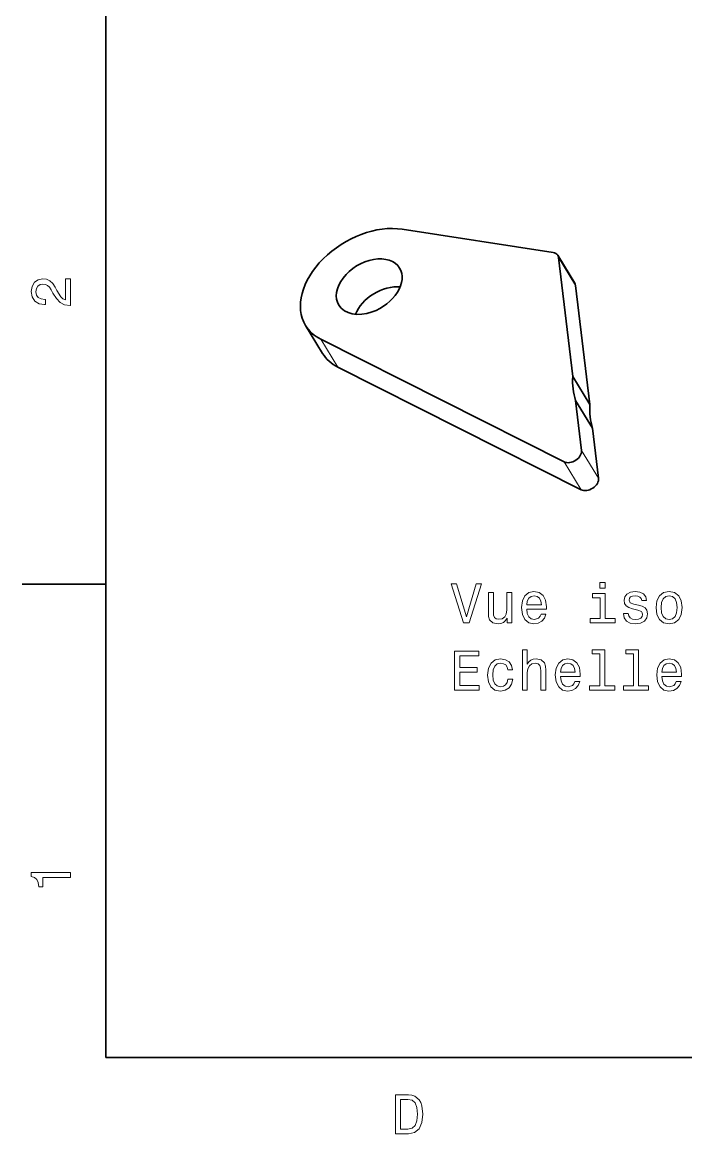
# Model space of a CAD drawing. Extents: x 0 to 297, y 0 to 210.
# Drawn here: x 2.5 to 62.1, y 3.2 to 103 of the extents above; entities that cross this region are included whole.
import ezdxf

# ---------------------------------------------------------------- set-up
doc = ezdxf.new("R2010")
doc.units = 0

msp = doc.modelspace()

# ---------------------------------------------------------------- linework, layer by layer
at = {"color": 7, "lineweight": 35}
for p, q in [((10, 200), (10, 10)), ((29.333374, 74.486694), (51.193237, 63.480713)), ((30.863739, 71.980225), (52.723602, 60.974243)), ((10, 10), (287, 10))]:
    msp.add_line(p, q, dxfattribs=at)
at = {"color": 7, "lineweight": 35, "ltscale": 0.34295}
msp.add_line((50.207611, 82.278931), (36.649475, 84.367065), dxfattribs=at)
at = {"color": 7, "lineweight": 35, "ltscale": 0.073418}
for p, q in [((50.617889, 82.030762), (52.148254, 79.524292)), ((29.491882, 73.215088), (27.961517, 75.721558)), ((51.966644, 71.143677), (53.497009, 68.637207))]:
    msp.add_line(p, q, dxfattribs=at)
at = {"color": 7, "lineweight": 35, "ltscale": 0.269213}
for p, q in [((50.684387, 81.835571), (51.966644, 71.143677)), ((52.214752, 79.329102), (53.497009, 68.637207))]:
    msp.add_line(p, q, dxfattribs=at)
at = {"color": 7, "lineweight": 13, "ltscale": 0.073418}
for p, q in [((50.684387, 81.835571), (52.214752, 79.329102)), ((29.333374, 74.486694), (30.863739, 71.980225)), ((52.761963, 64.512085), (54.292328, 62.005615)), ((51.193237, 63.480713), (52.723602, 60.974243))]:
    msp.add_line(p, q, dxfattribs=at)
at = {"color": 7, "lineweight": 35, "ltscale": 0.073421}
msp.add_line((52.222839, 69.007568), (53.753204, 66.500977), dxfattribs=at)
at = {"color": 7, "lineweight": 35, "ltscale": 0.113192}
msp.add_line((52.222839, 69.007568), (52.761963, 64.512085), dxfattribs=at)
at = {"color": 7, "lineweight": 35, "ltscale": 0.113189}
msp.add_line((53.753204, 66.500977), (54.292328, 62.005615), dxfattribs=at)
at = {"color": 7, "lineweight": 35, "ltscale": 0.1875}
msp.add_line((10, 52.5), (2.5, 52.5), dxfattribs=at)
at = {"color": 7, "lineweight": 13}
for points in [[(6.833213, 77.519447), (6.833213, 79.925072), (6.399496, 79.925072), (6.399496, 78.023773), (6.162464, 78.129684), (5.965778, 78.311241), (5.607709, 78.871033), (5.456412, 79.168587), (5.239553, 79.501442), (4.987392, 79.738472), (4.689842, 79.874641), (4.351945, 79.925072), (3.928314, 79.839333), (3.595461, 79.602303), (3.383646, 79.239189), (3.307997, 78.770172), (3.393732, 78.286018), (3.630764, 77.91787), (4.009006, 77.680832), (4.508286, 77.600143), (4.578891, 77.600143), (4.578891, 78.059074), (4.538545, 78.059074), (4.195605, 78.104462), (3.943444, 78.240631), (3.782061, 78.457489), (3.726585, 78.744957), (3.777017, 79.03746), (3.903098, 79.254318), (4.099784, 79.395531), (4.346902, 79.445961), (4.578891, 79.41066), (4.775577, 79.314842), (4.947046, 79.153458), (5.098343, 78.931557), (5.259727, 78.634003), (5.572406, 78.139771), (5.90526, 77.791786), (6.308718, 77.585014), (6.818084, 77.519447)], [(43.288448, 52.548744), (42.410927, 49.568195), (41.508186, 52.548744), (41.029079, 52.548744), (42.158764, 49.043701), (42.663086, 49.043701), (43.767555, 52.548744)], [(54.882828, 52.664738), (54.413807, 52.664738), (54.413807, 52.160416), (54.882828, 52.160416)], [(46.490898, 51.751915), (46.047092, 51.751915), (46.047092, 50.188515), (45.996658, 49.825401), (45.850407, 49.563152), (45.623463, 49.401772), (45.325912, 49.351337), (45.088879, 49.391685), (44.937584, 49.512722), (44.851849, 49.719494), (44.831676, 50.012001), (44.831676, 51.751915), (44.387871, 51.751915), (44.387871, 49.971657), (44.403, 49.613586), (44.498821, 49.316036), (44.791328, 49.043701), (45.260349, 48.94788), (45.512512, 48.983181), (45.72937, 49.073959), (45.91597, 49.230301), (46.067265, 49.457245), (46.067265, 49.043701), (46.490898, 49.043701)], [(47.827351, 50.269207), (49.60257, 50.269207), (49.607613, 50.475979), (49.52692, 51.05595), (49.305016, 51.489666), (48.951992, 51.751915), (48.482971, 51.847736), (48.024036, 51.746872), (47.671013, 51.464451), (47.444065, 51.005516), (47.363377, 50.40033), (47.439022, 49.780014), (47.66597, 49.326122), (48.01395, 49.043701), (48.467842, 48.94788), (48.861214, 49.013443), (49.183979, 49.18491), (49.421013, 49.457245), (49.557178, 49.820358), (49.11842, 49.820358), (49.027641, 49.618629), (48.896515, 49.467331), (48.523315, 49.346294), (48.235855, 49.401772), (48.018993, 49.578285), (47.877785, 49.865746), (47.827351, 50.254074)], [(47.827351, 50.642403), (47.882828, 50.990387), (48.018993, 51.247593), (48.225769, 51.403931), (48.4981, 51.459408), (48.765392, 51.403931), (48.972164, 51.247593), (49.098244, 50.990387), (49.143635, 50.642403)], [(54.867699, 49.416901), (54.867699, 51.661137), (53.727928, 51.661137), (53.727928, 51.282894), (54.423893, 51.282894), (54.423893, 49.416901), (53.516113, 49.416901), (53.516113, 49.043701), (55.785564, 49.043701), (55.785564, 49.416901)], [(57.873463, 50.622231), (57.444786, 50.723095), (57.127064, 50.839088), (57.021156, 51.076122), (57.051414, 51.24255), (57.157326, 51.363586), (57.328793, 51.439236), (57.575912, 51.469494), (57.812943, 51.439236), (57.999542, 51.348457), (58.120583, 51.212288), (58.171013, 51.030731), (58.604729, 51.030731), (58.604729, 51.040821), (58.529083, 51.368629), (58.322311, 51.625835), (57.999542, 51.787216), (57.575912, 51.847736), (57.14724, 51.787216), (56.834557, 51.620789), (56.637871, 51.373672), (56.577354, 51.060993), (56.622742, 50.7584), (56.76395, 50.546581), (56.995941, 50.395287), (57.333836, 50.289379), (57.828072, 50.168343), (58.130669, 50.042259), (58.211357, 49.941395), (58.241615, 49.7901), (58.196228, 49.6035), (58.075191, 49.462288), (57.878506, 49.37151), (57.616257, 49.341251), (57.338882, 49.37151), (57.13715, 49.477417), (57.000984, 49.648888), (56.945507, 49.885921), (56.516834, 49.885921), (56.58744, 49.482464), (56.794212, 49.189957), (57.122021, 49.013443), (57.575912, 48.94788), (58.049973, 49.013443), (58.397957, 49.189957), (58.609772, 49.472374), (58.685421, 49.84053), (58.629944, 50.158253), (58.473606, 50.375114), (58.2164, 50.516323)], [(59.451992, 50.395287), (59.532684, 49.780014), (59.764671, 49.326122), (60.132828, 49.043701), (60.627064, 48.94788), (61.116257, 49.043701), (61.484413, 49.321079), (61.7164, 49.774971), (61.802135, 50.395287), (61.7164, 51.010559), (61.484413, 51.469494), (61.116257, 51.746872), (60.627064, 51.847736), (60.132828, 51.746872), (59.764671, 51.464451), (59.532684, 51.010559)], [(59.905884, 50.40033), (59.951271, 50.854221), (60.092484, 51.18203), (60.319427, 51.383759), (60.627064, 51.454365), (60.929657, 51.383759), (61.156601, 51.187073), (61.297813, 50.854221), (61.348244, 50.40033), (61.297813, 49.941395), (61.156601, 49.608543), (60.929657, 49.406815), (60.627064, 49.341251), (60.319427, 49.406815), (60.092484, 49.608543), (59.951271, 49.941395)], [(41.351849, 42.996872), (43.570869, 42.996872), (43.570869, 43.420502), (41.815826, 43.420502), (41.815826, 44.605663), (43.379227, 44.605663), (43.379227, 45.02425), (41.815826, 45.02425), (41.815826, 46.073242), (43.530521, 46.073242), (43.530521, 46.496872), (41.351849, 46.496872)], [(47.439022, 42.996872), (47.882828, 42.996872), (47.882828, 44.560272), (47.928215, 44.918343), (48.074471, 45.180588), (48.301414, 45.341972), (48.604008, 45.402493), (48.846085, 45.352058), (48.997383, 45.215893), (49.073029, 44.988945), (49.098244, 44.686352), (49.098244, 42.996872), (49.542049, 42.996872), (49.542049, 44.77713), (49.521877, 45.135201), (49.431099, 45.432751), (49.133549, 45.705086), (48.669571, 45.800907), (48.417412, 45.765602), (48.20055, 45.669785), (48.018993, 45.518486), (47.882828, 45.311714), (47.882828, 46.617908), (47.439022, 46.617908)], [(54.393635, 46.244709), (54.393635, 43.370071), (53.480812, 43.370071), (53.480812, 42.996872), (55.74522, 42.996872), (55.74522, 43.370071), (54.83744, 43.370071), (54.83744, 46.617908), (53.69767, 46.617908), (53.69767, 46.244709)], [(57.429657, 46.244709), (57.429657, 43.370071), (56.516834, 43.370071), (56.516834, 42.996872), (58.781242, 42.996872), (58.781242, 43.370071), (57.873463, 43.370071), (57.873463, 46.617908), (56.733692, 46.617908), (56.733692, 46.244709)], [(46.127785, 44.807392), (46.566544, 44.807392), (46.475769, 45.21085), (46.258907, 45.528572), (45.921013, 45.725258), (45.48225, 45.800907), (44.9981, 45.700043), (44.629944, 45.417622), (44.397957, 44.958687), (44.317265, 44.343414), (44.392914, 43.733185), (44.619858, 43.279293), (44.977928, 42.996872), (45.467121, 42.901051), (45.900841, 42.9767), (46.238735, 43.188515), (46.470722, 43.521366), (46.571587, 43.965172), (46.147957, 43.965172), (46.072308, 43.682751), (45.931099, 43.470936), (45.72937, 43.339813), (45.48225, 43.299465), (45.174614, 43.365028), (44.952713, 43.566757), (44.816544, 43.894566), (44.771156, 44.358543), (44.816544, 44.812435), (44.957756, 45.140244), (45.1847, 45.341972), (45.48225, 45.412579), (45.744499, 45.367188), (45.941185, 45.251194), (46.072308, 45.059551)], [(50.863373, 44.222378), (52.638592, 44.222378), (52.643635, 44.42915), (52.562943, 45.009121), (52.341042, 45.442837), (51.988014, 45.705086), (51.518993, 45.800907), (51.060062, 45.700043), (50.707035, 45.417622), (50.480091, 44.958687), (50.399399, 44.3535), (50.475048, 43.733185), (50.701992, 43.279293), (51.049973, 42.996872), (51.503864, 42.901051), (51.897236, 42.966614), (52.220001, 43.138081), (52.457035, 43.410416), (52.593201, 43.773529), (52.154442, 43.773529), (52.063663, 43.5718), (51.932541, 43.420502), (51.559341, 43.299465), (51.271877, 43.354942), (51.055016, 43.531456), (50.913807, 43.818916), (50.863373, 44.207245)], [(50.863373, 44.595573), (50.91885, 44.943558), (51.055016, 45.200764), (51.261791, 45.357101), (51.534126, 45.412579), (51.801414, 45.357101), (52.008186, 45.200764), (52.13427, 44.943558), (52.179657, 44.595573)], [(59.971443, 44.222378), (61.746658, 44.222378), (61.751701, 44.42915), (61.671013, 45.009121), (61.449112, 45.442837), (61.096085, 45.705086), (60.627064, 45.800907), (60.168129, 45.700043), (59.815105, 45.417622), (59.588158, 44.958687), (59.507469, 44.3535), (59.583115, 43.733185), (59.810059, 43.279293), (60.158043, 42.996872), (60.611935, 42.901051), (61.005306, 42.966614), (61.328072, 43.138081), (61.565105, 43.410416), (61.701271, 43.773529), (61.262512, 43.773529), (61.17173, 43.5718), (61.040611, 43.420502), (60.667412, 43.299465), (60.379944, 43.354942), (60.163086, 43.531456), (60.021877, 43.818916), (59.971443, 44.207245)], [(59.971443, 44.595573), (60.02692, 44.943558), (60.163086, 45.200764), (60.369858, 45.357101), (60.642197, 45.412579), (60.909485, 45.357101), (61.116257, 45.200764), (61.24234, 44.943558), (61.287727, 44.595573)], [(6.833213, 26.159222), (6.833213, 26.618156), (3.307997, 26.618156), (3.307997, 26.275217), (3.615634, 26.184439), (3.822406, 26.002882), (3.943444, 25.725506), (3.98379, 25.34222), (4.341859, 25.34222), (4.341859, 26.159222)], [(37.194958, 6.666787), (36.029972, 6.666787), (36.029972, 3.166787), (37.194958, 3.166787), (37.744667, 3.277738), (38.153168, 3.615634), (38.405331, 4.165346), (38.496109, 4.916787), (38.415417, 5.683357), (38.314552, 5.985951), (38.173344, 6.228026), (37.764839, 6.555836), (37.497551, 6.636527)], [(37.159653, 6.248199), (37.542938, 6.17255), (37.805187, 5.940562), (37.961525, 5.527017), (38.011959, 4.916787), (37.956482, 4.326729), (37.800144, 3.913184), (37.532852, 3.666066), (37.159653, 3.585375), (36.498989, 3.585375), (36.498989, 6.248199)]]:
    msp.add_lwpolyline(points, close=True, dxfattribs=at)
at = {"color": 7, "lineweight": 35}
for centre, major_axis, ratio, start_param, end_param in [((33.67984, 79.213135), (5.718384, 3.491455), 0.678944, 0.677479097, 3.141616572), ((33.67984, 79.213135), (2.731171, 1.667603), 0.678944, 6.283149244, 9.424741898), ((49.764374, 81.509644), (0.853485, 0.521118), 0.678944, 6.283119961, 6.960664404), ((49.764374, 81.509644), (0.853485, 0.521118), 0.678944, 5.982228921, 6.283119961), ((33.67984, 79.213135), (2.731171, 1.667603), 0.678944, 4.411432594, 6.283149244), ((35.210205, 76.706543), (2.731171, 1.667603), 0.678944, 0.741763436, 2.399572883), ((51.294739, 79.003174), (0.853485, 0.521118), 0.678944, 5.982228921, 6.283119961), ((33.67984, 79.213135), (2.731171, 1.667603), 0.678944, 3.141556591, 4.411432594), ((33.67984, 79.213135), (5.718384, 3.491455), 0.678944, 3.141616572, 3.541005303), ((35.210205, 76.706543), (5.718384, 3.491455), 0.678944, 3.141616572, 3.541005303), ((68.68515, 75.782837), (16.25235, 7.320557), 0.542102, 2.8652551, 3.081177973), ((65.969086, 71.81543), (11.896759, 6.08606), 0.62141, 2.791170848, 3.041204697), ((51.841949, 64.186157), (0.853485, 0.521118), 0.678944, 3.541005303, 5.982228921), ((53.372314, 61.679688), (0.853485, 0.521118), 0.678944, 3.541005303, 5.982228921)]:
    msp.add_ellipse(centre, major_axis=major_axis, ratio=ratio, start_param=start_param, end_param=end_param, dxfattribs=at)

doc.saveas('drawing.dxf')
